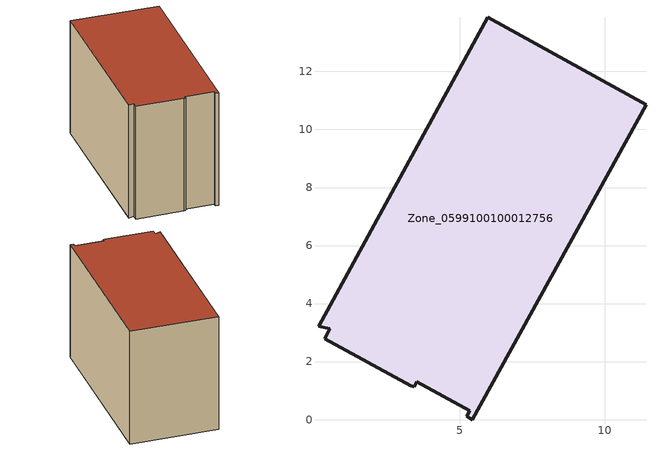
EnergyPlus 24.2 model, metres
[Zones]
Zone_0599100100012756
 floor ground (C_G): 5.96,13.86 11.42,10.86 5.43,0 5.23,0.11 5.33,0.3 3.51,1.3 3.42,1.14 3.32,1.17 0.34,2.79 0.52,3.13 0.13,3.21 z0
 wall outside (C_F): 3.51,1.3 5.33,0.3 5.23,0.11 5.43,0 11.42,10.86 5.96,13.86 0.13,3.21 0.52,3.13 0.34,2.79 3.32,1.17 3.42,1.14 3.51,1.3 z0:8.57
 roof outside (C_R): 3.32,1.17 3.42,1.14 3.51,1.3 5.33,0.3 5.23,0.11 5.43,0 11.42,10.86 5.96,13.86 0.13,3.21 0.52,3.13 0.34,2.79 z8.57
[BUILDING]
Pand.0599100100012756: North Axis=0; Terrain=City; Loads Convergence Tolerance Value=0.04; Temperature Convergence Tolerance Value=0.4; Solar Distribution=FullExterior; Maximum Number of Warmup Days=25; Minimum Number of Warmup Days=1
[Site:Location]
Rotterdam.The.Hague.AP_ZH_NLD Design_Conditions: Latitude=51.96; Longitude=4.45; Time Zone=1; Elevation=-4.5
[SITE:GROUNDTEMPERATURE:BUILDINGSURFACE]
18, 18, 18, 18, 18, 18, 18, 18, 18, 18, 18, 18
[MATERIAL] Thermal Absorptance=0.9; Solar Absorptance=0.7; Visible Absorptance=0.7
Name | Roughness | Thickness | Conductivity | Density | Specific Heat
G.TC.2015-2018 | MediumSmooth | 0.15 | 0.0428571 | 540 | 1210
F.TC.2015-2018 | Rough | 0.3 | 0.0666667 | 1920 | 840
R.TC.2015-2018 | MediumRough | 0.2 | 0.0333333 | 1500 | 1000
[CONSTRUCTION]
C_G: G.TC.2015-2018
C_F: F.TC.2015-2018
C_R: R.TC.2015-2018
[ZONE]
Zone_0599100100012756: Type=1; Multiplier=1; Ceiling Height=Autocalculate; Volume=Autocalculate; Floor Area=autocalculate; Part of Total Floor Area=Yes
[ZONEINFILTRATION:DESIGNFLOWRATE]
Infil_Zone_0599100100012756: Zone or ZoneList or Space or SpaceList=Zone_0599100100012756; Schedule=AlwaysOn; Design Flow Rate Calculation Method=Flow/Area; Flow Rate per Floor Area=0.0015; Constant Term Coefficient=1; Temperature Term Coefficient=0; Velocity Term Coefficient=0; Velocity Squared Term Coefficient=0
[HVACTEMPLATE:ZONE:IDEALLOADSAIRSYSTEM]
Zone_0599100100012756: Maximum Heating Supply Air Temperature=50; Minimum Cooling Supply Air Temperature=13; Maximum Heating Supply Air Humidity Ratio=0.0156; Minimum Cooling Supply Air Humidity Ratio=0.0077; Heating Limit=NoLimit; Cooling Limit=NoLimit; Dehumidification Control Type=ConstantSensibleHeatRatio; Cooling Sensible Heat Ratio=0.7; Dehumidification Setpoint=60; Humidification Control Type=None; Humidification Setpoint=30; Outdoor Air Method=None; Outdoor Air Flow Rate per Person=0.00944; Outdoor Air Flow Rate per Zone Floor Area=0; Outdoor Air Flow Rate per Zone=0; Demand Controlled Ventilation Type=None; Outdoor Air Economizer Type=NoEconomizer; Heat Recovery Type=None; Sensible Heat Recovery Effectiveness=0.7; Latent Heat Recovery Effectiveness=0.65
[ZONECONTROL:THERMOSTAT]
ThermostatControl_Zone_0599100100012756: Zone or ZoneList=Zone_0599100100012756; Control Type Schedule=DualSetpointControlType; Control 1=Thermostat_Zone_0599100100012756; Temperature Difference Between Cutout And Setpoint=0
[THERMOSTATSETPOINT:DUALSETPOINT]
Thermostat_Zone_0599100100012756: Heating Setpoint Temperature Schedule=HeatingSetpoint_Zone_0599100100012756; Cooling Setpoint Temperature Schedule=CoolingSetpoint_Zone_0599100100012756
[SCHEDULE:COMPACT]
HeatingSetpoint_Zone_0599100100012756: Through: 12/31, For: AllDays, Until: 24:00, 21
CoolingSetpoint_Zone_0599100100012756: Through: 12/31, For: AllDays, Until: 24:00, 24
DualSetpointControlType: Through: 12/31, For: AllDays, Until: 24:00, 4
AlwaysOn: Through: 12/31, For: AllDays, Until: 24:00, 1
